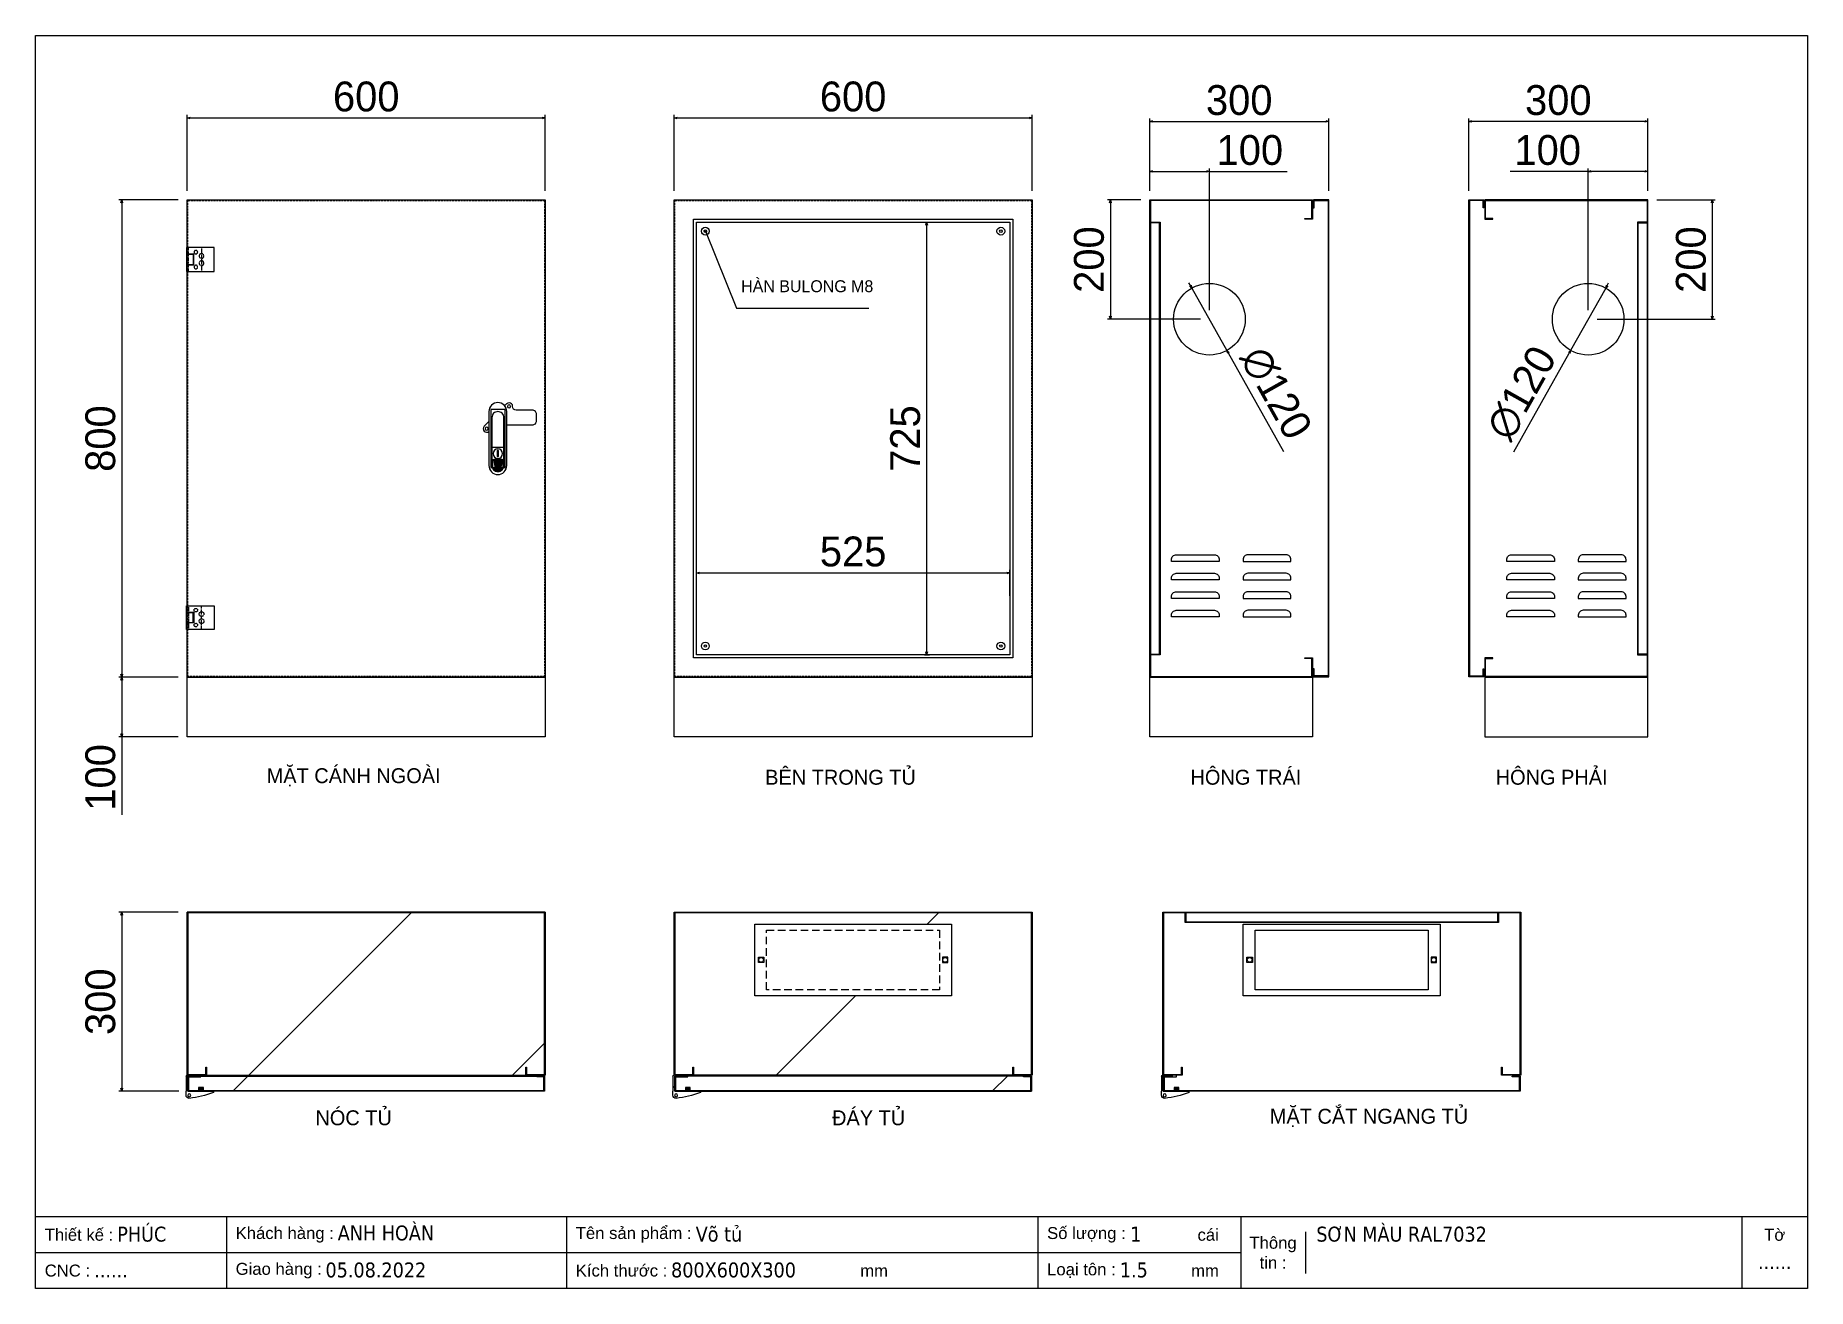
# Model space of a CAD drawing. Header units: millimetres. Extents: x 0 to 2970, y 0 to 2100.
import ezdxf
from ezdxf.enums import TextEntityAlignment as Align

# ---------------------------------------------------------------- set-up
doc = ezdxf.new("R2010")
doc.units = ezdxf.units.MM
doc.linetypes.add('HIDDEN2', pattern=[4.7625, 3.175, -1.5875])
doc.linetypes.add('HIDDENX2', pattern=[19.05, 12.7, -6.35])
doc.styles.add('Arial', font='arial.ttf')
doc.styles.add('Tahoma (Input Text)', font='tahoma.ttf')
doc.dimstyles.new('CNC', dxfattribs={"dimtxt": 50, "dimasz": 5, "dimexe": 5, "dimexo": 15, "dimgap": 10, "dimtad": 1, "dimdec": 0, "dimtxsty": 'Standard', "dimblk": 'OPEN30', "dimcen": 10, "dimclrd": 5, "dimclre": 5, "dimclrt": 3, "dimazin": 3, "dimtfac": 1, "dimtdec": 0, "dimtmove": 0, "dimatfit": 3, "dimldrblk": 'ARCHTICK', "dimlwd": 9, "dimlwe": 9})
pattern_1 = [(45, (0, 0), (-220.97, 220.97), [])]
pattern_2 = [(225, (0, 0), (318.2, -318.2), [])]

# ---------------------------------------------------------------- blocks, each defined once
blk = doc.blocks.new('khungtenAsean2')
at = {"color": 7}
for p, q in [((2970, -1980), (0, -1980)), ((320, -1980), (320, -2100)), ((890, -1980), (890, -2100)), ((1680, -1980), (1680, -2100)), ((2020, -1980), (2020, -2100)), ((2860, -1980), (2860, -2100)), ((2128.3, -2005), (2128.3, -2075)), ((2020, -2040), (0, -2040))]:
    blk.add_line(p, q, dxfattribs=at)
blk.add_lwpolyline([(0, 0), (2970, 0), (2970, -2100), (0, -2100)], close=True, dxfattribs=at)
at = {"color": 2, "char_height": 20, "style": 'Arial'}
for s, insert, width, attachment_point in [('  Thiết kế :', (0, -2010), 917.634, 4), ('  Khách hàng :', (320, -2010), 917.634, 4), ('  Tên sản phẩm :', (890, -2010), 917.634, 4), ('  Số lượng :', (1680, -2010), 917.634, 4), ('cái', (1947.6, -2010), 917.634, 4), ('Thông\\Ptin :', (2074.2, -2040), 108.311, 5), ('Tờ', (2915, -2010), 110, 5), ('  CNC :', (0, -2070), 917.634, 4), ('  Giao hàng :', (320, -2070), 917.634, 4), ('  Kích thước :', (890, -2070), 917.634, 4), ('mm', (1382.3, -2070), 917.634, 4), ('  Loại tôn :', (1680, -2070), 917.634, 4), ('mm', (1936.9, -2070), 917.634, 4)]:
    blk.add_mtext(s, dxfattribs=dict(at, insert=insert, width=width, attachment_point=attachment_point))
at = {"color": 1, "style": 'Tahoma (Input Text)', "flags": 8}
for tag, p in [('#01', (137.1, -2021.3)), ('#03', (506.6, -2019.3)), ('#05', (1106.6, -2021.3)), ('#07', (1834.7, -2021.3)), ('#09', (2146.7, -2021.3)), ('#02', (98.5, -2081.3)), ('#04', (486.1, -2081.3)), ('#06', (1065.3, -2081.3)), ('#08', (1817.4, -2081.3)), ('#10', (2146.7, -2081.3))]:
    blk.add_attdef(tag, p, '', height=25, dxfattribs=at)
blk.add_attdef('#11', text='', height=25, dxfattribs=at).set_placement((2915, -2067.3), align=Align.CENTER)
blk = doc.blocks.new('*D1')
at = {"color": 5, "lineweight": 9, "ltscale": 3, "transparency": 16777216}
for p, q in [((239.4, 1824.4), (139.6, 1824.4)), ((144.6, 1819.4), (144.6, 1029.4)), ((239.4, 1024.4), (139.6, 1024.4))]:
    blk.add_line(p, q, dxfattribs=at)
at = {"color": 0, "linetype": 'ByBlock', "lineweight": -2}
for p, q in [((143.2, 1819.4), (144.6, 1824.4)), ((144.6, 1824.4), (145.9, 1819.4)), ((144.6, 1824.4), (144.6, 1819.4)), ((144.6, 1024.4), (143.2, 1029.4)), ((145.9, 1029.4), (144.6, 1024.4)), ((144.6, 1024.4), (144.6, 1029.4))]:
    blk.add_line(p, q, dxfattribs=at)
at = {"layer": 'Defpoints', "color": 0, "ltscale": 3, "transparency": 16777216}
for p in [(254.4, 1824.4), (144.6, 1024.4), (254.4, 1024.4)]:
    blk.add_point(p, dxfattribs=at)
at = {"color": 3, "ltscale": 3, "transparency": 16777216, "insert": (109, 1424.4), "char_height": 50, "attachment_point": 5, "rotation": 90}
blk.add_mtext('800', dxfattribs=at)
blk = doc.blocks.new('_ArchTick')
at = {"color": 0, "const_width": 0.15}
blk.add_lwpolyline([(-0.5, -0.5), (0.5, 0.5)], dxfattribs=at)
blk = doc.blocks.new('_Open30')
at = {"color": 0, "linetype": 'ByBlock', "lineweight": -2}
for p, q in [((-1, 0.27), (0, 0)), ((0, 0), (-1, -0.27)), ((0, 0), (-1, 0))]:
    blk.add_line(p, q, dxfattribs=at)
blk = doc.blocks.new('AB301-2-1')
at = {"linetype": 'Continuous'}
h = blk.add_hatch(dxfattribs=at)
h.set_pattern_fill('ACAD_ISO09W100', color=1, scale=0.2)
h.set_pattern_definition([(0, (-368.0181, 398.3814), (0, 1), [4.8, -0.6, 1.2, -0.6, 1.2, -0.6])])
h.paths.add_polyline_path([(-4.1, -88.5, 0.118404), (0, -89.5, 0.118404), (4.1, -88.5), (7, -72), (-7, -72)])
at = {"color": 1, "linetype": 'Continuous'}
for p, q in [((-10, -50.5), (10, -50.5)), ((-7, -72), (7, -72)), ((-7, -72), (-4.1, -88.5)), ((7, -72), (4.1, -88.5))]:
    blk.add_line(p, q, dxfattribs=at)
for points in [[(-15, -12.5), (-57.5, -12.5, -0.414214), (-65, -5), (-65, 5, -0.414214), (-57.5, 12.5), (-30.7, 12.5, 0.414214), (-24.7, 18.5), (-24.7, 18.7)], [(-24.7, 18.7, -0.198912), (-23, 23), (-23, 23, -0.414214), (-14.5, 23), (-11.3, 19.8)], [(15, -6.5), (23, -14.5, -0.414214), (23, -23), (23, -23, -0.381561), (15, -23.4, -0.381561)]]:
    blk.add_lwpolyline(points, format="xyb", dxfattribs=at)
for points in [[(0, 25), (0, 25, -0.414214), (15, 10), (15, -80.5, -0.414214), (0, -95.5), (0, -95.5, -0.414214), (-15, -80.5), (-15, 10, -0.414214)], [(0, 10, -0.414214), (10, 0), (10, -80.5, -0.414214), (0, -90.5, -0.414214), (-10, -80.5), (-10, 0, -0.414214)], [(9, -72.5), (9, -80.5, -0.414214), (0, -89.5, -0.414214), (-9, -80.5), (-9, -72.5, -0.414214), (-7, -70.5), (7, -70.5, -0.414214)]]:
    blk.add_lwpolyline(points, format="xyb", close=True, dxfattribs=at)
at = {"color": 2, "linetype": 'Continuous'}
blk.add_lwpolyline([(-12, 13.3), (12, 13.3), (12, -83.7), (-12, -83.7)], close=True, dxfattribs=at)
at = {"color": 1, "linetype": 'Continuous'}
blk.add_lwpolyline([(-1, -55.5), (1, -55.5), (1, -65.5), (-1, -65.5)], close=True, dxfattribs=at)
for centre, radius in [((-18.7, 18.7), 2.5), ((18.7, -18.7), 2.5), ((0, -60.5), 8)]:
    blk.add_circle(centre, radius, dxfattribs=at)
blk = doc.blocks.new('HL044-1.3-C')
at = {"color": 1, "linetype": 'HIDDEN2', "ltscale": 0.5}
for p, q in [((-25, 40), (-25, 0)), ((-3, 0), (-3, 40))]:
    blk.add_line(p, q, dxfattribs=at)
at = {"color": 1}
for p, q in [((-12, 29), (0, 29)), ((-12, 11), (-12, 29)), ((0, 11), (-12, 11)), ((-11, 28.5), (0, 28.5)), ((-11, 28.5), (-11, 11.5)), ((0, 11.5), (-11, 11.5))]:
    blk.add_line(p, q, dxfattribs=at)
blk.add_lwpolyline([(-46, 40), (0, 40), (0, 0), (-46, 0)], close=True, dxfattribs=at)
at = {"color": 1, "linetype": 'HIDDEN2', "ltscale": 0.5}
for centre, radius in [((-25, 26), 4), ((-15.5, 32.5), 3), ((-25, 14), 4), ((-15.5, 7.5), 3)]:
    blk.add_circle(centre, radius, dxfattribs=at)
blk = doc.blocks.new('HL044-1.3-B')
h = blk.add_hatch()
h.set_pattern_fill('ANSI31', color=1, scale=0.3, style=0)
h.set_pattern_definition([(45, (-80982.31925, -42991.2648), (-0.673519209, 0.673519209), [])])
h.paths.add_polyline_path([(-15.5, 27), (-15.5, 24), (-9.5, 24), (-9.5, 27)])
at = {"color": 1}
for p, q in [((0, 0), (-43, 0)), ((-43, 0), (-43, -2)), ((-25, 6.5), (-25, 0)), ((-25, 6.5), (-19, 5.9)), ((-25, 5.5), (-19, 4.9)), ((-25, 4.5), (-19, 3.9)), ((-25, 3.5), (-19, 2.9)), ((-25, 2.5), (-19, 1.9)), ((-25, 1.5), (-19, 0.9)), ((-25, 0.5), (-19.7, 0)), ((-22, 24), (-22, 27)), ((-22, 27), (1, 27)), ((-1, 24), (-22, 24)), ((-19, 6.5), (-19, 0)), ((-15.5, 24), (-15.5, 27)), ((-9.5, 24), (-9.5, 27)), ((0, 23), (0, 0)), ((0, 7.5), (3, 7.5)), ((0, 6), (3, 6)), ((3, 25), (3, 0)), ((3, -6.5), (3, 0))]:
    blk.add_line(p, q, dxfattribs=at)
blk.add_lwpolyline([(-26, 6.5), (-18, 6.5), (-18, 0), (-26, 0)], close=True, dxfattribs=at)
blk.add_circle((-2.3, -7), 2.55, dxfattribs=at)
for centre, radius, start, end in [((-1, 23), 1, 0, 90), ((1, 25), 2, 0, 90), ((15.4, 147.7), 160.7, 248.6705, 263.5901), ((-2.5, -6.5), 5.5, 270, 0)]:
    blk.add_arc(centre, radius, start, end, dxfattribs=at)
blk = doc.blocks.new('*D2')
at = {"color": 5, "lineweight": 9, "ltscale": 3, "transparency": 16777216}
for p, q in [((239.4, 630.7), (139.6, 630.7)), ((144.6, 625.7), (144.6, 335.7)), ((240.4, 330.7), (139.6, 330.7))]:
    blk.add_line(p, q, dxfattribs=at)
at = {"color": 0, "linetype": 'ByBlock', "lineweight": -2}
for p, q in [((143.2, 625.7), (144.6, 630.7)), ((144.6, 630.7), (145.9, 625.7)), ((144.6, 630.7), (144.6, 625.7)), ((144.6, 330.7), (143.2, 335.7)), ((145.9, 335.7), (144.6, 330.7)), ((144.6, 330.7), (144.6, 335.7))]:
    blk.add_line(p, q, dxfattribs=at)
at = {"layer": 'Defpoints', "color": 0, "ltscale": 3, "transparency": 16777216}
for p in [(254.4, 630.7), (144.6, 330.7), (255.4, 330.7)]:
    blk.add_point(p, dxfattribs=at)
at = {"color": 3, "ltscale": 3, "transparency": 16777216, "insert": (109, 480.7), "char_height": 50, "attachment_point": 5, "rotation": 90}
blk.add_mtext('300', dxfattribs=at)
blk = doc.blocks.new('*D3')
at = {"color": 5, "lineweight": 9, "ltscale": 3, "transparency": 16777216}
for p, q in [((1070.4, 1839.4), (1070.4, 1966.9)), ((1075.4, 1961.9), (1665.4, 1961.9)), ((1670.4, 1839.4), (1670.4, 1966.9))]:
    blk.add_line(p, q, dxfattribs=at)
at = {"color": 0, "linetype": 'ByBlock', "lineweight": -2}
for p, q in [((1070.4, 1961.9), (1075.4, 1963.2)), ((1075.4, 1960.5), (1070.4, 1961.9)), ((1070.4, 1961.9), (1075.4, 1961.9)), ((1665.4, 1963.2), (1670.4, 1961.9)), ((1670.4, 1961.9), (1665.4, 1960.5)), ((1670.4, 1961.9), (1665.4, 1961.9))]:
    blk.add_line(p, q, dxfattribs=at)
at = {"layer": 'Defpoints', "color": 0, "ltscale": 3, "transparency": 16777216}
for p in [(1670.4, 1961.9), (1070.4, 1824.4), (1670.4, 1824.4)]:
    blk.add_point(p, dxfattribs=at)
at = {"color": 3, "ltscale": 3, "transparency": 16777216, "insert": (1370.4, 1997.4), "char_height": 50, "attachment_point": 5}
blk.add_mtext('600', dxfattribs=at)
blk = doc.blocks.new('*D4')
at = {"color": 5, "lineweight": 9, "ltscale": 3, "transparency": 16777216}
for p, q in [((254.4, 1839.4), (254.4, 1966.9)), ((259.4, 1961.9), (849.4, 1961.9)), ((854.4, 1839.4), (854.4, 1966.9))]:
    blk.add_line(p, q, dxfattribs=at)
at = {"color": 0, "linetype": 'ByBlock', "lineweight": -2}
for p, q in [((254.4, 1961.9), (259.4, 1963.2)), ((259.4, 1960.5), (254.4, 1961.9)), ((254.4, 1961.9), (259.4, 1961.9)), ((849.4, 1963.2), (854.4, 1961.9)), ((854.4, 1961.9), (849.4, 1960.5)), ((854.4, 1961.9), (849.4, 1961.9))]:
    blk.add_line(p, q, dxfattribs=at)
at = {"layer": 'Defpoints', "color": 0, "ltscale": 3, "transparency": 16777216}
for p in [(854.4, 1961.9), (254.4, 1824.4), (854.4, 1824.4)]:
    blk.add_point(p, dxfattribs=at)
at = {"color": 3, "ltscale": 3, "transparency": 16777216, "insert": (554.4, 1997.4), "char_height": 50, "attachment_point": 5}
blk.add_mtext('600', dxfattribs=at)
blk = doc.blocks.new('*D5')
at = {"color": 5, "lineweight": 9, "ltscale": 3, "transparency": 16777216}
for p, q in [((1867.5, 1839.4), (1867.5, 1960.9)), ((2167.5, 1839.4), (2167.5, 1960.9)), ((1872.5, 1955.9), (2162.5, 1955.9))]:
    blk.add_line(p, q, dxfattribs=at)
at = {"color": 0, "linetype": 'ByBlock', "lineweight": -2}
for p, q in [((1867.5, 1955.9), (1872.5, 1957.2)), ((1872.5, 1954.5), (1867.5, 1955.9)), ((1867.5, 1955.9), (1872.5, 1955.9)), ((2162.5, 1957.2), (2167.5, 1955.9)), ((2167.5, 1955.9), (2162.5, 1954.5)), ((2167.5, 1955.9), (2162.5, 1955.9))]:
    blk.add_line(p, q, dxfattribs=at)
at = {"layer": 'Defpoints', "color": 0, "ltscale": 3, "transparency": 16777216}
for p in [(2167.5, 1955.9), (1867.5, 1824.4), (2167.5, 1824.4)]:
    blk.add_point(p, dxfattribs=at)
at = {"color": 3, "ltscale": 3, "transparency": 16777216, "insert": (2017.5, 1991.4), "char_height": 50, "attachment_point": 5}
blk.add_mtext('300', dxfattribs=at)
blk = doc.blocks.new('*D6')
at = {"color": 5, "lineweight": 9, "ltscale": 3, "transparency": 16777216}
for p, q in [((1852.5, 1824.4), (1796.5, 1824.4)), ((1801.5, 1819.4), (1801.5, 1629.4)), ((1952.5, 1624.4), (1796.5, 1624.4))]:
    blk.add_line(p, q, dxfattribs=at)
at = {"color": 0, "linetype": 'ByBlock', "lineweight": -2}
for p, q in [((1800.1, 1819.4), (1801.5, 1824.4)), ((1801.5, 1824.4), (1802.8, 1819.4)), ((1801.5, 1824.4), (1801.5, 1819.4)), ((1801.5, 1624.4), (1800.1, 1629.4)), ((1802.8, 1629.4), (1801.5, 1624.4)), ((1801.5, 1624.4), (1801.5, 1629.4))]:
    blk.add_line(p, q, dxfattribs=at)
at = {"layer": 'Defpoints', "color": 0, "ltscale": 3, "transparency": 16777216}
for p in [(1867.5, 1824.4), (1801.5, 1624.4), (1967.5, 1624.4)]:
    blk.add_point(p, dxfattribs=at)
at = {"color": 3, "ltscale": 3, "transparency": 16777216, "insert": (1765.9, 1724.4), "char_height": 50, "attachment_point": 5, "rotation": 90}
blk.add_mtext('200', dxfattribs=at)
blk = doc.blocks.new('*D7')
at = {"color": 5, "lineweight": 9, "ltscale": 3, "transparency": 16777216}
for p, q in [((1867.5, 1839.4), (1867.5, 1877.1)), ((1872.5, 1872.1), (1962.5, 1872.1)), ((1967.5, 1639.4), (1967.5, 1877.1)), ((1967.5, 1872.1), (2098.1, 1872.1))]:
    blk.add_line(p, q, dxfattribs=at)
at = {"color": 0, "linetype": 'ByBlock', "lineweight": -2}
for p, q in [((1867.5, 1872.1), (1872.5, 1873.5)), ((1872.5, 1870.8), (1867.5, 1872.1)), ((1867.5, 1872.1), (1872.5, 1872.1)), ((1962.5, 1873.5), (1967.5, 1872.1)), ((1967.5, 1872.1), (1962.5, 1870.8)), ((1967.5, 1872.1), (1962.5, 1872.1))]:
    blk.add_line(p, q, dxfattribs=at)
at = {"layer": 'Defpoints', "color": 0, "ltscale": 3, "transparency": 16777216}
for p in [(1967.5, 1872.1), (1867.5, 1824.4), (1967.5, 1624.4)]:
    blk.add_point(p, dxfattribs=at)
at = {"color": 3, "ltscale": 3, "transparency": 16777216, "insert": (2035.3, 1907.7), "char_height": 50, "attachment_point": 5}
blk.add_mtext('100', dxfattribs=at)
blk = doc.blocks.new('*D8')
at = {"color": 5, "lineweight": 9, "ltscale": 3, "transparency": 16777216}
for p, q in [((1935.7, 1681.1), (1933.3, 1685.4)), ((1938.2, 1676.7), (1996.9, 1572.1)), ((2092.2, 1402.3), (1999.4, 1567.7))]:
    blk.add_line(p, q, dxfattribs=at)
at = {"color": 0, "linetype": 'ByBlock', "lineweight": -2}
for p, q in [((1938.2, 1676.7), (1934.6, 1680.4)), ((1938.2, 1676.7), (1935.7, 1681.1)), ((1936.9, 1681.7), (1938.2, 1676.7)), ((1998.2, 1567.1), (1996.9, 1572.1)), ((1996.9, 1572.1), (2000.5, 1568.4)), ((1996.9, 1572.1), (1999.4, 1567.7))]:
    blk.add_line(p, q, dxfattribs=at)
at = {"layer": 'Defpoints', "color": 0, "ltscale": 3, "transparency": 16777216}
for p in [(1938.2, 1676.7), (1996.9, 1572.1)]:
    blk.add_point(p, dxfattribs=at)
at = {"color": 3, "ltscale": 3, "transparency": 16777216, "insert": (2079.2, 1500.9), "char_height": 50, "attachment_point": 5, "rotation": 299.312}
blk.add_mtext('∅120', dxfattribs=at)
blk = doc.blocks.new('*D9')
at = {"color": 5, "lineweight": 9, "ltscale": 3, "transparency": 16777216}
for p, q in [((2402.3, 1839.4), (2402.3, 1960.9)), ((2702.3, 1839.4), (2702.3, 1960.9)), ((2697.3, 1955.9), (2407.3, 1955.9))]:
    blk.add_line(p, q, dxfattribs=at)
at = {"color": 0, "linetype": 'ByBlock', "lineweight": -2}
for p, q in [((2402.3, 1955.9), (2407.3, 1957.2)), ((2407.3, 1954.5), (2402.3, 1955.9)), ((2402.3, 1955.9), (2407.3, 1955.9)), ((2697.3, 1957.2), (2702.3, 1955.9)), ((2702.3, 1955.9), (2697.3, 1954.5)), ((2702.3, 1955.9), (2697.3, 1955.9))]:
    blk.add_line(p, q, dxfattribs=at)
at = {"layer": 'Defpoints', "color": 0, "ltscale": 3, "transparency": 16777216}
for p in [(2402.3, 1955.9), (2402.3, 1824.4), (2702.3, 1824.4)]:
    blk.add_point(p, dxfattribs=at)
at = {"color": 3, "ltscale": 3, "transparency": 16777216, "insert": (2552.3, 1991.4), "char_height": 50, "attachment_point": 5}
blk.add_mtext('300', dxfattribs=at)
blk = doc.blocks.new('*D10')
at = {"color": 5, "lineweight": 9, "ltscale": 3, "transparency": 16777216}
for p, q in [((2717.3, 1824.4), (2815.2, 1824.4)), ((2810.2, 1819.4), (2810.2, 1629.4)), ((2617.3, 1624.4), (2815.2, 1624.4))]:
    blk.add_line(p, q, dxfattribs=at)
at = {"color": 0, "linetype": 'ByBlock', "lineweight": -2}
for p, q in [((2808.9, 1819.4), (2810.2, 1824.4)), ((2810.2, 1824.4), (2811.6, 1819.4)), ((2810.2, 1824.4), (2810.2, 1819.4)), ((2810.2, 1624.4), (2808.9, 1629.4)), ((2811.6, 1629.4), (2810.2, 1624.4)), ((2810.2, 1624.4), (2810.2, 1629.4))]:
    blk.add_line(p, q, dxfattribs=at)
at = {"layer": 'Defpoints', "color": 0, "ltscale": 3, "transparency": 16777216}
for p in [(2702.3, 1824.4), (2602.3, 1624.4), (2810.2, 1624.4)]:
    blk.add_point(p, dxfattribs=at)
at = {"color": 3, "ltscale": 3, "transparency": 16777216, "insert": (2774.7, 1724.4), "char_height": 50, "attachment_point": 5, "rotation": 90}
blk.add_mtext('200', dxfattribs=at)
blk = doc.blocks.new('*D11')
at = {"color": 5, "lineweight": 9, "ltscale": 3, "transparency": 16777216}
for p, q in [((2602.3, 1872.1), (2471.7, 1872.1)), ((2602.3, 1639.4), (2602.3, 1877.1)), ((2697.3, 1872.1), (2607.3, 1872.1)), ((2702.3, 1839.4), (2702.3, 1877.1))]:
    blk.add_line(p, q, dxfattribs=at)
at = {"color": 0, "linetype": 'ByBlock', "lineweight": -2}
for p, q in [((2602.3, 1872.1), (2607.3, 1873.5)), ((2607.3, 1870.8), (2602.3, 1872.1)), ((2602.3, 1872.1), (2607.3, 1872.1)), ((2697.3, 1873.5), (2702.3, 1872.1)), ((2702.3, 1872.1), (2697.3, 1870.8)), ((2702.3, 1872.1), (2697.3, 1872.1))]:
    blk.add_line(p, q, dxfattribs=at)
at = {"layer": 'Defpoints', "color": 0, "ltscale": 3, "transparency": 16777216}
for p in [(2602.3, 1872.1), (2702.3, 1824.4), (2602.3, 1624.4)]:
    blk.add_point(p, dxfattribs=at)
at = {"color": 3, "ltscale": 3, "transparency": 16777216, "insert": (2534.5, 1907.7), "char_height": 50, "attachment_point": 5}
blk.add_mtext('100', dxfattribs=at)
blk = doc.blocks.new('*D12')
at = {"color": 5, "lineweight": 9, "ltscale": 3, "transparency": 16777216}
for p, q in [((2631.7, 1676.7), (2572.9, 1572.1)), ((2634.1, 1681.1), (2636.6, 1685.4)), ((2477.6, 1402.3), (2570.5, 1567.7))]:
    blk.add_line(p, q, dxfattribs=at)
at = {"color": 0, "linetype": 'ByBlock', "lineweight": -2}
for p, q in [((2631.7, 1676.7), (2633, 1681.7)), ((2631.7, 1676.7), (2634.1, 1681.1)), ((2635.3, 1680.4), (2631.7, 1676.7)), ((2569.3, 1568.4), (2572.9, 1572.1)), ((2572.9, 1572.1), (2570.5, 1567.7)), ((2572.9, 1572.1), (2571.6, 1567.1))]:
    blk.add_line(p, q, dxfattribs=at)
at = {"layer": 'Defpoints', "color": 0, "ltscale": 3, "transparency": 16777216}
for p in [(2631.7, 1676.7), (2572.9, 1572.1)]:
    blk.add_point(p, dxfattribs=at)
at = {"color": 3, "ltscale": 3, "transparency": 16777216, "insert": (2490.6, 1500.9), "char_height": 50, "attachment_point": 5, "rotation": 60.688}
blk.add_mtext('∅120', dxfattribs=at)
blk = doc.blocks.new('*D13')
at = {"color": 5, "lineweight": 9, "ltscale": 3, "transparency": 16777216}
for p, q in [((1490.3, 1787), (1498.4, 1787)), ((1493.4, 1782), (1493.4, 1066.8)), ((1490.3, 1061.8), (1498.4, 1061.8))]:
    blk.add_line(p, q, dxfattribs=at)
at = {"color": 0, "linetype": 'ByBlock', "lineweight": -2}
for p, q in [((1492.1, 1782), (1493.4, 1787)), ((1493.4, 1787), (1494.8, 1782)), ((1493.4, 1787), (1493.4, 1782)), ((1493.4, 1061.8), (1492.1, 1066.8)), ((1494.8, 1066.8), (1493.4, 1061.8)), ((1493.4, 1061.8), (1493.4, 1066.8))]:
    blk.add_line(p, q, dxfattribs=at)
at = {"layer": 'Defpoints', "color": 0, "ltscale": 3, "transparency": 16777216}
for p in [(1475.3, 1787), (1475.3, 1061.8), (1493.4, 1061.8)]:
    blk.add_point(p, dxfattribs=at)
at = {"color": 3, "ltscale": 3, "transparency": 16777216, "insert": (1457.9, 1424.4), "char_height": 50, "attachment_point": 5, "rotation": 90}
blk.add_mtext('725', dxfattribs=at)
blk = doc.blocks.new('*D14')
at = {"color": 5, "lineweight": 9, "ltscale": 3, "transparency": 16777216}
for p, q in [((1107.8, 1160.9), (1107.8, 1204.3)), ((1112.8, 1199.3), (1628, 1199.3)), ((1633, 1160.9), (1633, 1204.3))]:
    blk.add_line(p, q, dxfattribs=at)
at = {"color": 0, "linetype": 'ByBlock', "lineweight": -2}
for p, q in [((1107.8, 1199.3), (1112.8, 1200.7)), ((1112.8, 1198), (1107.8, 1199.3)), ((1107.8, 1199.3), (1112.8, 1199.3)), ((1628, 1200.7), (1633, 1199.3)), ((1633, 1199.3), (1628, 1198)), ((1633, 1199.3), (1628, 1199.3))]:
    blk.add_line(p, q, dxfattribs=at)
at = {"layer": 'Defpoints', "color": 0, "ltscale": 3, "transparency": 16777216}
for p in [(1633, 1199.3), (1107.8, 1145.9), (1633, 1145.9)]:
    blk.add_point(p, dxfattribs=at)
at = {"color": 3, "ltscale": 3, "transparency": 16777216, "insert": (1370.4, 1234.9), "char_height": 50, "attachment_point": 5}
blk.add_mtext('525', dxfattribs=at)
blk = doc.blocks.new('*D15')
at = {"color": 5, "lineweight": 9, "ltscale": 3, "transparency": 16777216}
for p, q in [((239.4, 1024.4), (139.6, 1024.4)), ((144.6, 1019.4), (144.6, 929.4)), ((239.4, 924.4), (139.6, 924.4)), ((144.6, 924.4), (144.6, 793.8))]:
    blk.add_line(p, q, dxfattribs=at)
at = {"color": 0, "linetype": 'ByBlock', "lineweight": -2}
for p, q in [((143.2, 1019.4), (144.6, 1024.4)), ((144.6, 1024.4), (145.9, 1019.4)), ((144.6, 1024.4), (144.6, 1019.4)), ((144.6, 924.4), (143.2, 929.4)), ((145.9, 929.4), (144.6, 924.4)), ((144.6, 924.4), (144.6, 929.4))]:
    blk.add_line(p, q, dxfattribs=at)
at = {"layer": 'Defpoints', "color": 0, "ltscale": 3, "transparency": 16777216}
for p in [(254.4, 1024.4), (144.6, 924.4), (254.4, 924.4)]:
    blk.add_point(p, dxfattribs=at)
at = {"color": 3, "ltscale": 3, "transparency": 16777216, "insert": (109, 856.6), "char_height": 50, "attachment_point": 5, "rotation": 90}
blk.add_mtext('100', dxfattribs=at)

msp = doc.modelspace()

# ---------------------------------------------------------------- hatches: boundary and pattern name
at = {"ltscale": 3}
h = msp.add_hatch(dxfattribs=at)
h.set_pattern_fill('ANSI31', color=256, scale=50, style=0)
h.set_pattern_definition(pattern_1)
h.paths.add_polyline_path([(854.4, 630.7), (254.4, 630.7), (254.4, 357.7), (854.4, 357.7)])
h = msp.add_hatch(dxfattribs=at)
h.set_pattern_fill('ANSI31', color=256, scale=50, style=0)
h.set_pattern_definition(pattern_1)
h.paths.add_polyline_path([(1070.4, 630.7), (1670.4, 630.7), (1670.4, 357.7), (1070.4, 357.7)])
h.paths.add_polyline_path([(1535.4, 490.7), (1535.4, 610.7), (1205.4, 610.7), (1205.4, 490.7)], flags=16)
h = msp.add_hatch(dxfattribs=at)
h.set_pattern_fill('ANSI34', color=256, scale=50, angle=90, style=0)
h.set_pattern_definition([(225, (0, 0), (1325.8, -1325.8), []), (225, (-442, 0), (1325.8, -1325.8), []), (225, (-883.9, 0), (1325.8, -1325.8), []), (225, (-1325.8, 0), (1325.8, -1325.8), [])])
h.paths.add_polyline_path([(1205.4, 610.7), (1535.4, 610.7), (1535.4, 490.7), (1205.4, 490.7)])
h = msp.add_hatch(dxfattribs=at)
h.set_pattern_fill('ANSI31', color=256, scale=60, angle=90, style=0)
h.set_pattern_definition(pattern_2)
h.paths.add_polyline_path([(255.4, 356.1), (853.4, 356.1), (853.4, 330.7), (255.4, 330.7)])
h = msp.add_hatch(dxfattribs=at)
h.set_pattern_fill('ANSI31', color=256, scale=60, angle=90, style=0)
h.set_pattern_definition(pattern_2)
h.paths.add_polyline_path([(1669.4, 356.1), (1071.4, 356.1), (1071.4, 330.7), (1669.4, 330.7)])

# ---------------------------------------------------------------- linework, layer by layer
at = {"color": 7}
for points in [[(254.4, 1824.4), (854.4, 1824.4), (854.4, 1024.4), (254.4, 1024.4)], [(1070.4, 1824.4), (1670.4, 1824.4), (1670.4, 1024.4), (1070.4, 1024.4)], [(2127.3, 1793.2), (2139.3, 1793.2), (2139.3, 1823.2), (1868.7, 1823.2), (1868.7, 1025.6), (2139.3, 1025.6), (2139.3, 1055.6), (2127.3, 1055.6), (2127.3, 1056.8), (2140.5, 1056.8), (2140.5, 1024.4), (1867.5, 1024.4), (1867.5, 1824.4), (2140.5, 1824.4), (2140.5, 1792), (2127.3, 1792)], [(2143.3, 1811.2), (2143.3, 1823.2), (2166.3, 1823.2), (2166.3, 1026.6), (2143.3, 1026.6), (2143.3, 1038.6), (2142.1, 1038.6), (2142.1, 1025.4), (2167.5, 1025.4), (2167.5, 1824.4), (2142.1, 1824.4), (2142.1, 1811.2)], [(2426.5, 1811.2), (2426.5, 1823.2), (2403.5, 1823.2), (2403.5, 1026.6), (2426.5, 1026.6), (2426.5, 1038.6), (2427.7, 1038.6), (2427.7, 1025.4), (2402.3, 1025.4), (2402.3, 1824.4), (2427.7, 1824.4), (2427.7, 1811.2)], [(2442.5, 1793.2), (2430.5, 1793.2), (2430.5, 1823.2), (2701.1, 1823.2), (2701.1, 1025.6), (2430.5, 1025.6), (2430.5, 1055.6), (2442.5, 1055.6), (2442.5, 1056.8), (2429.3, 1056.8), (2429.3, 1024.4), (2702.3, 1024.4), (2702.3, 1824.4), (2429.3, 1824.4), (2429.3, 1792), (2442.5, 1792)], [(1102.8, 1792), (1638, 1792), (1638, 1056.8), (1102.8, 1056.8)], [(823.2, 370.9), (823.2, 358.9), (853.2, 358.9), (853.2, 629.5), (255.6, 629.5), (255.6, 358.9), (285.6, 358.9), (285.6, 370.9), (286.8, 370.9), (286.8, 357.7), (254.4, 357.7), (254.4, 630.7), (854.4, 630.7), (854.4, 357.7), (822, 357.7), (822, 370.9)], [(1639.2, 370.9), (1639.2, 358.9), (1669.2, 358.9), (1669.2, 629.5), (1071.6, 629.5), (1071.6, 358.9), (1101.6, 358.9), (1101.6, 370.9), (1102.8, 370.9), (1102.8, 357.7), (1070.4, 357.7), (1070.4, 630.7), (1670.4, 630.7), (1670.4, 357.7), (1638, 357.7), (1638, 370.9)], [(2458.1, 370.9), (2458.1, 358.9), (2488.1, 358.9), (2488.1, 629.5), (1890.5, 629.5), (1890.5, 358.9), (1920.5, 358.9), (1920.5, 370.9), (1921.7, 370.9), (1921.7, 357.7), (1889.3, 357.7), (1889.3, 630.7), (2489.3, 630.7), (2489.3, 357.7), (2456.9, 357.7), (2456.9, 370.9)], [(1205.4, 610.7), (1535.4, 610.7), (1535.4, 490.7), (1205.4, 490.7)], [(2024.3, 610.7), (2354.3, 610.7), (2354.3, 490.7), (2024.3, 490.7)], [(268.6, 354.9), (256.6, 354.9), (256.6, 331.9), (852.2, 331.9), (852.2, 354.9), (840.2, 354.9), (840.2, 356.1), (853.4, 356.1), (853.4, 330.7), (255.4, 330.7), (255.4, 356.1), (268.6, 356.1)], [(1084.6, 354.9), (1072.6, 354.9), (1072.6, 331.9), (1668.2, 331.9), (1668.2, 354.9), (1656.2, 354.9), (1656.2, 356.1), (1669.4, 356.1), (1669.4, 330.7), (1071.4, 330.7), (1071.4, 356.1), (1084.6, 356.1)], [(1903.5, 354.9), (1891.5, 354.9), (1891.5, 331.9), (2487.1, 331.9), (2487.1, 354.9), (2475.1, 354.9), (2475.1, 356.1), (2488.3, 356.1), (2488.3, 330.7), (1890.3, 330.7), (1890.3, 356.1), (1903.5, 356.1)]]:
    msp.add_lwpolyline(points, close=True, dxfattribs=at)
at = {"color": 7, "linetype": 'HIDDEN2'}
for points in [[(255.6, 1823.2), (853.2, 1823.2), (853.2, 1025.6), (255.6, 1025.6)], [(1071.6, 1823.2), (1669.2, 1823.2), (1669.2, 1025.6), (1071.6, 1025.6)]]:
    msp.add_lwpolyline(points, close=True, dxfattribs=at)
at = {"color": 1}
for points in [[(1107.8, 1787), (1633, 1787), (1633, 1061.8), (1107.8, 1061.8)], [(1868.7, 1063), (1883.7, 1063), (1883.7, 1785.8), (1868.7, 1785.8), (1868.7, 1787), (1884.9, 1787), (1884.9, 1061.8), (1868.7, 1061.8)], [(2701.1, 1063), (2686.1, 1063), (2686.1, 1785.8), (2701.1, 1785.8), (2701.1, 1787), (2684.9, 1787), (2684.9, 1061.8), (2701.1, 1061.8)], [(1927.9, 629.5), (1927.9, 614.5), (2450.7, 614.5), (2450.7, 629.5), (2451.9, 629.5), (2451.9, 613.3), (1926.7, 613.3), (1926.7, 629.5)]]:
    msp.add_lwpolyline(points, close=True, dxfattribs=at)
at = {"color": 2}
for points in [[(1912, 1229.6), (1976, 1229.6, -0.414214), (1984, 1221.6), (1984, 1218.6), (1904, 1218.6), (1904, 1221.6, -0.414214)], [(2096, 1229.6), (2032, 1229.6, 0.414214), (2024, 1221.6), (2024, 1218.6), (2104, 1218.6), (2104, 1221.6, 0.414214)], [(2473.8, 1229.6), (2537.8, 1229.6, -0.414214), (2545.8, 1221.6), (2545.8, 1218.6), (2465.8, 1218.6), (2465.8, 1221.6, -0.414214)], [(2657.8, 1229.6), (2593.8, 1229.6, 0.414214), (2585.8, 1221.6), (2585.8, 1218.6), (2665.8, 1218.6), (2665.8, 1221.6, 0.414214)], [(1912, 1198.6), (1976, 1198.6, -0.414214), (1984, 1190.6), (1984, 1187.6), (1904, 1187.6), (1904, 1190.6, -0.414214)], [(2096, 1198.6), (2032, 1198.6, 0.414214), (2024, 1190.6), (2024, 1187.6), (2104, 1187.6), (2104, 1190.6, 0.414214)], [(2473.8, 1198.6), (2537.8, 1198.6, -0.414214), (2545.8, 1190.6), (2545.8, 1187.6), (2465.8, 1187.6), (2465.8, 1190.6, -0.414214)], [(2657.8, 1198.6), (2593.8, 1198.6, 0.414214), (2585.8, 1190.6), (2585.8, 1187.6), (2665.8, 1187.6), (2665.8, 1190.6, 0.414214)], [(1912, 1167.6), (1976, 1167.6, -0.414214), (1984, 1159.6), (1984, 1156.6), (1904, 1156.6), (1904, 1159.6, -0.414214)], [(2096, 1167.6), (2032, 1167.6, 0.414214), (2024, 1159.6), (2024, 1156.6), (2104, 1156.6), (2104, 1159.6, 0.414214)], [(2473.8, 1167.6), (2537.8, 1167.6, -0.414214), (2545.8, 1159.6), (2545.8, 1156.6), (2465.8, 1156.6), (2465.8, 1159.6, -0.414214)], [(2657.8, 1167.6), (2593.8, 1167.6, 0.414214), (2585.8, 1159.6), (2585.8, 1156.6), (2665.8, 1156.6), (2665.8, 1159.6, 0.414214)], [(1912, 1136.6), (1976, 1136.6, -0.414214), (1984, 1128.6), (1984, 1125.6), (1904, 1125.6), (1904, 1128.6, -0.414214)], [(2096, 1136.6), (2032, 1136.6, 0.414214), (2024, 1128.6), (2024, 1125.6), (2104, 1125.6), (2104, 1128.6, 0.414214)], [(2473.8, 1136.6), (2537.8, 1136.6, -0.414214), (2545.8, 1128.6), (2545.8, 1125.6), (2465.8, 1125.6), (2465.8, 1128.6, -0.414214)], [(2657.8, 1136.6), (2593.8, 1136.6, 0.414214), (2585.8, 1128.6), (2585.8, 1125.6), (2665.8, 1125.6), (2665.8, 1128.6, 0.414214)]]:
    msp.add_lwpolyline(points, format="xyb", close=True, dxfattribs=at)
at = {"ltscale": 3}
for points in [[(254.4, 1024.4), (854.4, 1024.4), (854.4, 924.4), (254.4, 924.4)], [(1070.4, 1024.4), (1670.4, 1024.4), (1670.4, 924.4), (1070.4, 924.4)], [(1867.5, 1024.4), (2140.5, 1024.4), (2140.5, 924.4), (1867.5, 924.4)], [(2702.3, 1024.4), (2429.3, 1024.4), (2429.3, 924.4), (2702.3, 924.4)], [(854.4, 630.7), (254.4, 630.7), (254.4, 357.7), (854.4, 357.7)], [(1070.4, 630.7), (1670.4, 630.7), (1670.4, 357.7), (1070.4, 357.7)], [(255.4, 356.1), (853.4, 356.1), (853.4, 330.7), (255.4, 330.7)], [(1669.4, 356.1), (1071.4, 356.1), (1071.4, 330.7), (1669.4, 330.7)]]:
    msp.add_lwpolyline(points, close=True, dxfattribs=at)
at = {"color": 2, "linetype": 'HIDDENX2'}
msp.add_lwpolyline([(1225.4, 600.7), (1515.4, 600.7), (1515.4, 500.7), (1225.4, 500.7)], close=True, dxfattribs=at)
at = {"color": 2}
for points in [[(2044.3, 600.7), (2334.3, 600.7), (2334.3, 500.7), (2044.3, 500.7)], [(1220.7, 546.2), (1211.7, 546.2), (1211.7, 555.2), (1220.7, 555.2)], [(1520.2, 546.2), (1529.2, 546.2), (1529.2, 555.2), (1520.2, 555.2)], [(2039.5, 546.2), (2030.5, 546.2), (2030.5, 555.2), (2039.5, 555.2)], [(2339, 546.2), (2348, 546.2), (2348, 555.2), (2339, 555.2)]]:
    msp.add_lwpolyline(points, close=True, dxfattribs=at)
at = {"color": 2, "ltscale": 3}
for centre, radius in [((1122.8, 1772), 6.5), ((1122.8, 1772), 2), ((1618, 1772), 6.5), ((1618, 1772), 2), ((1967.5, 1624.4), 60), ((2602.3, 1624.4), 60), ((1122.8, 1076.8), 6.5), ((1122.8, 1076.8), 2), ((1618, 1076.8), 6.5), ((1618, 1076.8), 2)]:
    msp.add_circle(centre, radius, dxfattribs=at)
at = {"color": 7}
for centre in [(1216.2, 550.7), (1524.7, 550.7), (2035, 550.7), (2343.5, 550.7)]:
    msp.add_circle(centre, 4, dxfattribs=at)

# ---------------------------------------------------------------- block references
ref = msp.add_blockref('khungtenAsean2', (0, 2100), dxfattribs=at)
ref.add_attrib('#11', '......', dxfattribs={"color": 1, "height": 25, "style": 'Tahoma (Input Text)'}).set_placement((2915, 32.7), align=Align.CENTER)
ref.add_attrib('#09', 'SƠN MÀU RAL7032', (2146.7, 78.7), dxfattribs={"color": 1, "height": 25, "style": 'Tahoma (Input Text)'})
ref.add_attrib('#08', '1.5', (1817.4, 18.7), dxfattribs={"color": 1, "height": 25, "style": 'Tahoma (Input Text)'})
ref.add_attrib('#07', '1', (1834.7, 78.7), dxfattribs={"color": 1, "height": 25, "style": 'Tahoma (Input Text)'})
ref.add_attrib('#06', '800X600X300', (1065.3, 18.7), dxfattribs={"color": 1, "height": 25, "style": 'Tahoma (Input Text)'})
ref.add_attrib('#05', 'Võ tủ', (1106.6, 78.7), dxfattribs={"color": 1, "height": 25, "style": 'Tahoma (Input Text)'})
ref.add_attrib('#04', '05.08.2022', (486.1, 18.7), dxfattribs={"color": 1, "height": 25, "style": 'Tahoma (Input Text)'})
ref.add_attrib('#03', 'ANH HOÀN', (506.6, 80.7), dxfattribs={"color": 1, "height": 25, "style": 'Tahoma (Input Text)'})
ref.add_attrib('#02', '......', (98.5, 18.7), dxfattribs={"color": 1, "height": 25, "style": 'Tahoma (Input Text)'})
ref.add_attrib('#01', 'PHÚC', (137.1, 78.7), dxfattribs={"color": 1, "height": 25, "style": 'Tahoma (Input Text)'})
at = {"color": 7, "xscale": -1}
for name, p in [('HL044-1.3-C', (253.4, 1704.4)), ('AB301-2-1', (775, 1459.7)), ('HL044-1.3-B', (255.4, 330.7)), ('HL044-1.3-B', (1071.4, 330.7)), ('HL044-1.3-B', (1890.3, 330.7))]:
    msp.add_blockref(name, p, dxfattribs=at)
at = {"color": 7, "rotation": 180}
msp.add_blockref('HL044-1.3-C', (253.4, 1144.4), dxfattribs=at)

# ---------------------------------------------------------------- texts
at = {"color": 2, "width": 785, "attachment_point": 5}
for s, insert, char_height in [('HÀN BULONG M8', (1293.5, 1679.6), 20), ('MẶT CÁNH NGOÀI', (533.3, 856.7), 25), ('BÊN TRONG TỦ', (1349.3, 856.7), 25), ('HÔNG TRÁI', (2028.7, 856.7), 25), ('HÔNG PHẢI', (2541.1, 856.7), 25), ('NÓC TỦ', (533.3, 286), 25), ('ĐÁY TỦ', (1396.4, 286), 25), ('MẶT CẮT NGANG TỦ', (2235, 286), 25)]:
    msp.add_mtext(s, dxfattribs=dict(at, insert=insert, char_height=char_height))

# ---------------------------------------------------------------- dimensions: what is measured, and where the dimension line sits
at = {"ltscale": 3}
for base, p1, p2, picture, middle in [((854.4, 1961.9), (254.4, 1824.4), (854.4, 1824.4), '*D4', (554.4, 1997.4)), ((1670.4, 1961.9), (1070.4, 1824.4), (1670.4, 1824.4), '*D3', (1370.4, 1997.4)), ((1967.5, 1872.1), (1867.5, 1824.4), (1967.5, 1624.4), '*D7', (2035.3, 1907.7)), ((1633, 1199.3), (1107.8, 1145.9), (1633, 1145.9), '*D14', (1370.4, 1234.9))]:
    dim = msp.add_linear_dim(base=base, p1=p1, p2=p2, dimstyle='CNC', dxfattribs=at)
    dim.commit()
    dim.dimension.update_dxf_attribs({"geometry": picture, "text_midpoint": middle})
dim = msp.add_linear_dim(base=(2167.5, 1955.9), p1=(1867.5, 1824.4), p2=(2167.5, 1824.4), dimstyle='CNC', dxfattribs=at)
dim.commit()
dim.dimension.update_dxf_attribs({"geometry": '*D5', "text_midpoint": (2017.5, 1955.9), "dimtype": 160})
for base, p2, angle, picture, middle in [((2402.3, 1955.9), (2402.3, 1824.4), 180, '*D9', (2552.3, 1955.9)), ((2810.2, 1624.4), (2602.3, 1624.4), 90, '*D10', (2810.2, 1724.4))]:
    dim = msp.add_linear_dim(base=base, p1=(2702.3, 1824.4), p2=p2, angle=angle, dimstyle='CNC', dxfattribs=at)
    dim.commit()
    dim.dimension.update_dxf_attribs({"geometry": picture, "text_midpoint": middle, "dimtype": 160})
for base, p1, p2, angle, picture, middle in [((2602.3, 1872.1), (2702.3, 1824.4), (2602.3, 1624.4), 180, '*D11', (2534.5, 1907.7)), ((144.6, 1024.4), (254.4, 1824.4), (254.4, 1024.4), 90, '*D1', (109, 1424.4)), ((1801.5, 1624.4), (1867.5, 1824.4), (1967.5, 1624.4), 90, '*D6', (1765.9, 1724.4)), ((1493.4, 1061.8), (1475.3, 1787), (1475.3, 1061.8), 90, '*D13', (1457.9, 1424.4)), ((144.6, 924.4), (254.4, 1024.4), (254.4, 924.4), 90, '*D15', (109, 856.6)), ((144.6, 330.7), (254.4, 630.7), (255.4, 330.7), 90, '*D2', (109, 480.7))]:
    dim = msp.add_linear_dim(base=base, p1=p1, p2=p2, angle=angle, dimstyle='CNC', dxfattribs=at)
    dim.commit()
    dim.dimension.update_dxf_attribs({"geometry": picture, "text_midpoint": middle})
for p1, p2, picture, middle in [((1938.2, 1676.7), (1996.9, 1572.1), '*D8', (2079.2, 1500.9)), ((2631.7, 1676.7), (2572.9, 1572.1), '*D12', (2490.6, 1500.9))]:
    dim = msp.add_diameter_dim_2p(p1=p1, p2=p2, dimstyle='CNC', dxfattribs=at)
    dim.commit()
    dim.dimension.update_dxf_attribs({"geometry": picture, "text_midpoint": middle})

# ---------------------------------------------------------------- leaders
msp.add_leader([(1122.8, 1772), (1174.9, 1642.8), (1396.6, 1642.8)], dimstyle='CNC', dxfattribs=at)

doc.saveas('drawing.dxf')
